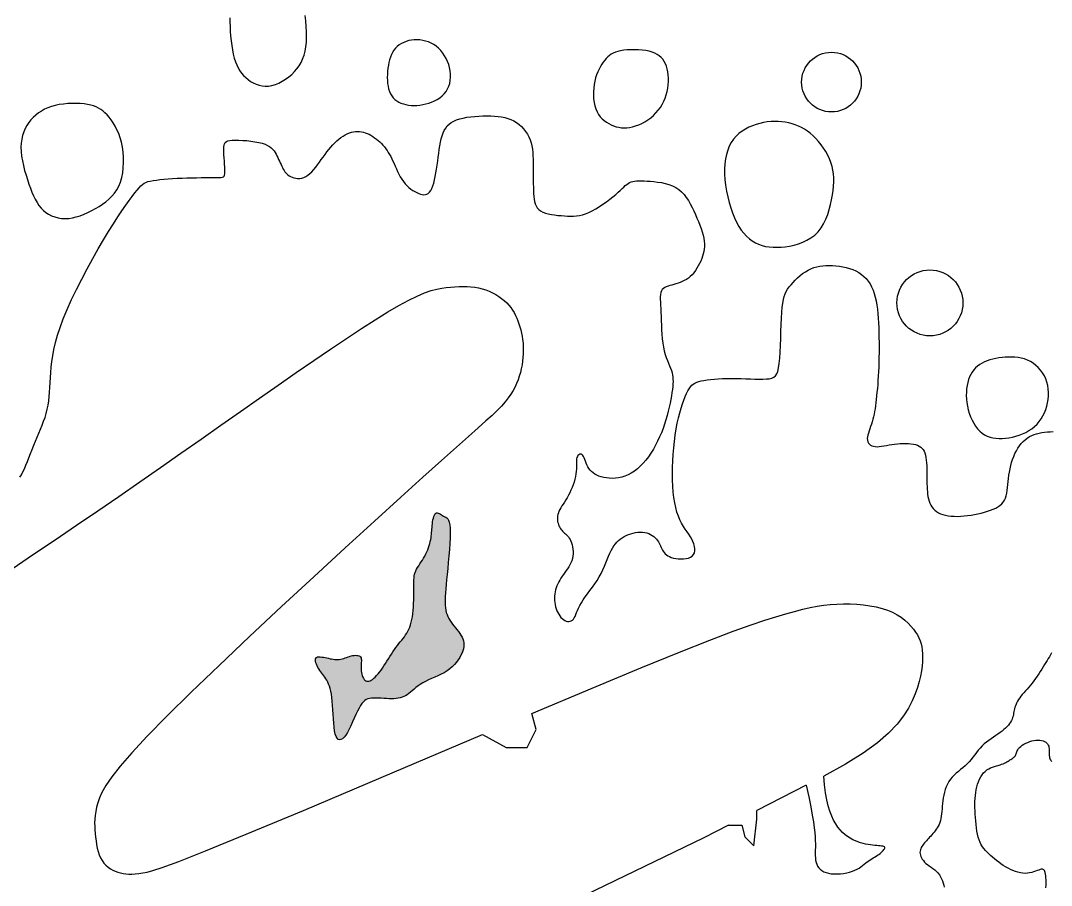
# Model space of a CAD drawing. Extents: x 140 to 359, y 73 to 259.
# Drawn here: x 201.13 to 237.79, y 200.41 to 231.14 of the extents above; entities that cross this region are included whole.
import ezdxf

# ---------------------------------------------------------------- set-up
doc = ezdxf.new("R2010")
doc.units = 0
doc.layers.add('BROWN', color=36, linetype='CONTINUOUS')

msp = doc.modelspace()

# ---------------------------------------------------------------- hatches: boundary and pattern name
at = {"layer": 'BROWN'}
msp.add_hatch(color=256, dxfattribs=at).paths.add_polyline_path([(216.298, 211.465), (216.279, 211.276), (216.262, 211.105), (216.248, 210.95), (216.236, 210.811), (216.228, 210.685), (216.223, 210.57), (216.223, 210.466), (216.227, 210.369), (216.236, 210.28), (216.25, 210.196), (216.269, 210.117), (216.294, 210.042), (216.323, 209.971), (216.356, 209.902), (216.395, 209.835), (216.439, 209.768), (216.488, 209.702), (216.54, 209.636), (216.594, 209.57), (216.647, 209.503), (216.699, 209.437), (216.748, 209.371), (216.791, 209.305), (216.828, 209.238), (216.857, 209.172), (216.878, 209.105), (216.891, 209.038), (216.895, 208.969), (216.891, 208.898), (216.878, 208.826), (216.857, 208.751), (216.828, 208.673), (216.791, 208.592), (216.745, 208.509), (216.692, 208.425), (216.629, 208.341), (216.559, 208.26), (216.48, 208.181), (216.393, 208.106), (216.298, 208.037), (216.195, 207.973), (216.085, 207.916), (215.972, 207.862), (215.858, 207.811), (215.745, 207.762), (215.634, 207.714), (215.529, 207.664), (215.432, 207.613), (215.343, 207.558), (215.264, 207.502), (215.191, 207.444), (215.124, 207.387), (215.061, 207.332), (215.001, 207.28), (214.942, 207.231), (214.883, 207.188), (214.823, 207.152), (214.76, 207.122), (214.695, 207.097), (214.627, 207.078), (214.556, 207.064), (214.481, 207.054), (214.401, 207.049), (214.318, 207.047), (214.229, 207.049), (214.137, 207.052), (214.044, 207.057), (213.951, 207.063), (213.859, 207.067), (213.771, 207.069), (213.687, 207.069), (213.61, 207.065), (213.541, 207.055), (213.479, 207.039), (213.422, 207.015), (213.369, 206.981), (213.319, 206.935), (213.27, 206.876), (213.22, 206.802), (213.168, 206.711), (213.114, 206.604), (213.056, 206.483), (212.997, 206.353), (212.936, 206.221), (212.875, 206.09), (212.813, 205.966), (212.751, 205.853), (212.691, 205.757), (212.632, 205.682), (212.576, 205.628), (212.522, 205.597), (212.472, 205.589), (212.426, 205.604), (212.385, 205.643), (212.349, 205.705), (212.32, 205.792), (212.296, 205.903), (212.278, 206.034), (212.264, 206.18), (212.253, 206.336), (212.244, 206.496), (212.235, 206.657), (212.225, 206.813), (212.213, 206.959), (212.199, 207.091), (212.181, 207.209), (212.16, 207.315), (212.136, 207.409), (212.11, 207.494), (212.082, 207.57), (212.051, 207.639), (212.019, 207.701), (211.985, 207.758), (211.95, 207.812), (211.914, 207.862), (211.878, 207.911), (211.841, 207.959), (211.805, 208.007), (211.77, 208.056), (211.736, 208.107), (211.704, 208.162), (211.675, 208.218), (211.65, 208.274), (211.63, 208.328), (211.617, 208.379), (211.612, 208.425), (211.616, 208.465), (211.63, 208.496), (211.655, 208.518), (211.691, 208.531), (211.734, 208.536), (211.785, 208.536), (211.84, 208.53), (211.899, 208.521), (211.959, 208.509), (212.019, 208.496), (212.078, 208.483), (212.135, 208.47), (212.191, 208.459), (212.247, 208.45), (212.301, 208.443), (212.355, 208.439), (212.408, 208.439), (212.461, 208.443), (212.514, 208.452), (212.567, 208.465), (212.62, 208.481), (212.673, 208.498), (212.726, 208.517), (212.779, 208.535), (212.832, 208.552), (212.885, 208.567), (212.938, 208.578), (212.99, 208.586), (213.04, 208.59), (213.087, 208.589), (213.129, 208.583), (213.166, 208.572), (213.197, 208.555), (213.221, 208.531), (213.237, 208.502), (213.246, 208.466), (213.25, 208.425), (213.25, 208.379), (213.247, 208.329), (213.244, 208.275), (213.24, 208.219), (213.239, 208.16), (213.241, 208.1), (213.246, 208.039), (213.254, 207.98), (213.266, 207.922), (213.28, 207.867), (213.299, 207.817), (213.32, 207.773), (213.345, 207.736), (213.373, 207.707), (213.405, 207.687), (213.439, 207.674), (213.476, 207.67), (213.515, 207.674), (213.556, 207.687), (213.6, 207.707), (213.646, 207.736), (213.693, 207.773), (213.742, 207.818), (213.791, 207.87), (213.842, 207.928), (213.894, 207.993), (213.947, 208.062), (213.999, 208.136), (214.052, 208.213), (214.105, 208.294), (214.158, 208.378), (214.212, 208.462), (214.265, 208.547), (214.318, 208.631), (214.371, 208.713), (214.424, 208.792), (214.477, 208.867), (214.53, 208.938), (214.582, 209.004), (214.634, 209.068), (214.684, 209.13), (214.733, 209.191), (214.78, 209.252), (214.824, 209.315), (214.866, 209.38), (214.904, 209.448), (214.939, 209.52), (214.97, 209.596), (214.998, 209.678), (215.023, 209.765), (215.045, 209.859), (215.063, 209.96), (215.078, 210.069), (215.09, 210.185), (215.098, 210.307), (215.105, 210.433), (215.109, 210.559), (215.111, 210.684), (215.113, 210.804), (215.113, 210.918), (215.113, 211.023), (215.113, 211.117), (215.114, 211.201), (215.117, 211.277), (215.122, 211.346), (215.131, 211.41), (215.143, 211.47), (215.161, 211.529), (215.184, 211.589), (215.214, 211.649), (215.249, 211.711), (215.288, 211.775), (215.33, 211.84), (215.374, 211.907), (215.418, 211.976), (215.461, 212.047), (215.502, 212.119), (215.54, 212.192), (215.575, 212.267), (215.607, 212.342), (215.635, 212.417), (215.66, 212.491), (215.681, 212.564), (215.7, 212.634), (215.714, 212.702), (215.726, 212.767), (215.735, 212.829), (215.742, 212.889), (215.748, 212.949), (215.752, 213.009), (215.757, 213.07), (215.762, 213.132), (215.767, 213.197), (215.775, 213.264), (215.784, 213.333), (215.796, 213.4), (215.809, 213.464), (215.826, 213.522), (215.845, 213.572), (215.866, 213.611), (215.891, 213.638), (215.919, 213.651), (215.95, 213.652), (215.984, 213.642), (216.019, 213.625), (216.057, 213.603), (216.095, 213.579), (216.134, 213.554), (216.174, 213.532), (216.214, 213.514), (216.252, 213.496), (216.289, 213.473), (216.322, 213.44), (216.351, 213.392), (216.376, 213.324), (216.393, 213.231), (216.404, 213.108), (216.407, 212.953), (216.402, 212.77), (216.392, 212.565), (216.377, 212.346), (216.359, 212.12), (216.339, 211.893), (216.318, 211.672)])

# ---------------------------------------------------------------- linework, layer by layer
for points in [[(208.571, 231.239), (208.573, 231.093), (208.578, 230.936), (208.587, 230.77), (208.6, 230.601), (208.617, 230.43), (208.638, 230.262), (208.664, 230.101), (208.695, 229.949), (208.731, 229.81), (208.771, 229.683), (208.818, 229.567), (208.869, 229.461), (208.927, 229.364), (208.991, 229.276), (209.061, 229.194), (209.137, 229.118), (209.22, 229.048), (209.309, 228.985), (209.404, 228.929), (209.504, 228.882), (209.609, 228.846), (209.719, 228.823), (209.833, 228.813), (209.95, 228.818), (210.071, 228.839), (210.193, 228.876), (210.316, 228.926), (210.436, 228.988), (210.554, 229.061), (210.666, 229.144), (210.772, 229.234), (210.87, 229.331), (210.958, 229.433), (211.035, 229.541), (211.103, 229.656), (211.161, 229.779), (211.209, 229.911), (211.248, 230.054), (211.276, 230.207), (211.294, 230.373), (211.302, 230.551), (211.301, 230.74), (211.291, 230.934), (211.272, 231.131), (211.245, 231.327)], [(201.109, 214.92), (201.163, 215.006), (201.216, 215.105), (201.269, 215.217), (201.322, 215.341), (201.376, 215.474), (201.43, 215.613), (201.485, 215.758), (201.541, 215.905), (201.599, 216.054), (201.658, 216.201), (201.718, 216.345), (201.779, 216.487), (201.838, 216.627), (201.896, 216.766), (201.951, 216.906), (202.001, 217.046), (202.045, 217.187), (202.082, 217.332), (202.111, 217.479), (202.134, 217.63), (202.151, 217.786), (202.164, 217.946), (202.174, 218.111), (202.184, 218.281), (202.194, 218.457), (202.206, 218.639), (202.221, 218.829), (202.242, 219.027), (202.273, 219.237), (202.314, 219.461), (202.37, 219.702), (202.442, 219.961), (202.534, 220.243), (202.648, 220.548), (202.785, 220.878), (202.944, 221.228), (203.118, 221.591), (203.304, 221.959), (203.498, 222.327), (203.695, 222.687), (203.89, 223.033), (204.08, 223.358), (204.261, 223.655), (204.431, 223.925), (204.589, 224.169), (204.736, 224.387), (204.871, 224.58), (204.992, 224.749), (205.1, 224.895), (205.194, 225.019), (205.273, 225.121), (205.342, 225.204), (205.403, 225.271), (205.461, 225.324), (205.52, 225.365), (205.584, 225.396), (205.657, 225.422), (205.742, 225.443), (205.843, 225.462), (205.959, 225.479), (206.088, 225.495), (206.228, 225.509), (206.379, 225.522), (206.538, 225.532), (206.703, 225.541), (206.874, 225.549), (207.047, 225.555), (207.221, 225.559), (207.392, 225.562), (207.557, 225.564), (207.712, 225.566), (207.856, 225.566), (207.984, 225.566), (208.094, 225.567), (208.183, 225.567), (208.253, 225.57), (208.305, 225.577), (208.343, 225.591), (208.369, 225.614), (208.385, 225.649), (208.392, 225.697), (208.394, 225.761), (208.393, 225.842), (208.389, 225.938), (208.383, 226.043), (208.377, 226.154), (208.37, 226.267), (208.364, 226.377), (208.36, 226.481), (208.359, 226.574), (208.361, 226.653), (208.369, 226.718), (208.384, 226.771), (208.41, 226.812), (208.448, 226.844), (208.501, 226.867), (208.57, 226.883), (208.659, 226.892), (208.769, 226.896), (208.895, 226.895), (209.032, 226.889), (209.177, 226.879), (209.323, 226.863), (209.465, 226.842), (209.599, 226.816), (209.72, 226.786), (209.824, 226.75), (209.912, 226.71), (209.986, 226.666), (210.047, 226.618), (210.099, 226.567), (210.143, 226.512), (210.181, 226.456), (210.215, 226.397), (210.248, 226.337), (210.279, 226.275), (210.308, 226.213), (210.337, 226.152), (210.365, 226.091), (210.392, 226.032), (210.419, 225.975), (210.445, 225.92), (210.472, 225.869), (210.499, 225.821), (210.529, 225.776), (210.56, 225.734), (210.595, 225.696), (210.634, 225.662), (210.678, 225.63), (210.728, 225.602), (210.784, 225.577), (210.846, 225.557), (210.913, 225.543), (210.982, 225.536), (211.055, 225.537), (211.129, 225.547), (211.203, 225.569), (211.276, 225.602), (211.349, 225.648), (211.419, 225.706), (211.489, 225.773), (211.557, 225.849), (211.625, 225.932), (211.692, 226.019), (211.758, 226.11), (211.824, 226.203), (211.891, 226.295), (211.957, 226.387), (212.024, 226.477), (212.092, 226.565), (212.16, 226.649), (212.23, 226.73), (212.3, 226.805), (212.373, 226.874), (212.446, 226.937), (212.521, 226.993), (212.597, 227.043), (212.673, 227.086), (212.749, 227.123), (212.825, 227.153), (212.9, 227.176), (212.974, 227.192), (213.046, 227.202), (213.117, 227.206), (213.186, 227.203), (213.255, 227.194), (213.322, 227.18), (213.389, 227.16), (213.456, 227.135), (213.522, 227.104), (213.588, 227.068), (213.654, 227.028), (213.719, 226.984), (213.783, 226.936), (213.845, 226.885), (213.905, 226.831), (213.962, 226.774), (214.017, 226.715), (214.068, 226.655), (214.117, 226.592), (214.163, 226.527), (214.207, 226.459), (214.249, 226.388), (214.291, 226.313), (214.331, 226.233), (214.371, 226.15), (214.411, 226.061), (214.451, 225.969), (214.493, 225.875), (214.536, 225.781), (214.583, 225.687), (214.632, 225.596), (214.685, 225.508), (214.742, 225.425), (214.804, 225.349), (214.87, 225.279), (214.939, 225.216), (215.009, 225.16), (215.081, 225.11), (215.152, 225.067), (215.222, 225.031), (215.29, 225.001), (215.355, 224.978), (215.416, 224.963), (215.474, 224.957), (215.529, 224.961), (215.58, 224.977), (215.628, 225.006), (215.673, 225.049), (215.714, 225.107), (215.753, 225.181), (215.788, 225.27), (215.82, 225.372), (215.849, 225.485), (215.876, 225.607), (215.901, 225.736), (215.924, 225.87), (215.944, 226.008), (215.963, 226.148), (215.982, 226.288), (216, 226.427), (216.019, 226.563), (216.04, 226.695), (216.064, 226.821), (216.09, 226.94), (216.121, 227.051), (216.157, 227.152), (216.199, 227.244), (216.248, 227.326), (216.305, 227.4), (216.371, 227.465), (216.447, 227.523), (216.534, 227.573), (216.634, 227.616), (216.746, 227.653), (216.87, 227.683), (217.002, 227.708), (217.14, 227.727), (217.283, 227.741), (217.427, 227.751), (217.571, 227.756), (217.712, 227.758), (217.849, 227.756), (217.981, 227.75), (218.108, 227.739), (218.23, 227.722), (218.347, 227.699), (218.458, 227.668), (218.565, 227.629), (218.667, 227.581), (218.764, 227.523), (218.855, 227.456), (218.94, 227.381), (219.019, 227.298), (219.089, 227.209), (219.152, 227.114), (219.206, 227.014), (219.251, 226.91), (219.286, 226.802), (219.312, 226.691), (219.331, 226.577), (219.344, 226.461), (219.351, 226.342), (219.355, 226.221), (219.357, 226.098), (219.357, 225.973), (219.357, 225.846), (219.357, 225.719), (219.358, 225.592), (219.359, 225.467), (219.361, 225.344), (219.364, 225.225), (219.369, 225.11), (219.375, 225.001), (219.382, 224.898), (219.393, 224.803), (219.409, 224.714), (219.432, 224.632), (219.463, 224.558), (219.504, 224.492), (219.556, 224.433), (219.622, 224.383), (219.702, 224.34), (219.794, 224.305), (219.897, 224.277), (220.007, 224.254), (220.121, 224.237), (220.239, 224.224), (220.356, 224.213), (220.471, 224.206), (220.581, 224.2), (220.688, 224.198), (220.793, 224.2), (220.897, 224.208), (221.002, 224.224), (221.11, 224.248), (221.221, 224.283), (221.337, 224.33), (221.459, 224.389), (221.586, 224.459), (221.714, 224.537), (221.841, 224.621), (221.965, 224.709), (222.083, 224.797), (222.193, 224.883), (222.292, 224.966), (222.379, 225.042), (222.454, 225.111), (222.52, 225.174), (222.579, 225.231), (222.634, 225.28), (222.685, 225.324), (222.735, 225.36), (222.787, 225.39), (222.842, 225.413), (222.901, 225.43), (222.966, 225.442), (223.037, 225.449), (223.115, 225.452), (223.202, 225.452), (223.299, 225.449), (223.406, 225.443), (223.524, 225.435), (223.651, 225.424), (223.783, 225.409), (223.919, 225.388), (224.054, 225.359), (224.187, 225.321), (224.313, 225.273), (224.431, 225.213), (224.539, 225.14), (224.635, 225.056), (224.723, 224.961), (224.803, 224.857), (224.876, 224.746), (224.944, 224.629), (225.007, 224.507), (225.068, 224.383), (225.127, 224.256), (225.183, 224.129), (225.236, 224.002), (225.285, 223.877), (225.328, 223.754), (225.366, 223.635), (225.398, 223.52), (225.422, 223.411), (225.437, 223.308), (225.445, 223.21), (225.446, 223.118), (225.439, 223.028), (225.426, 222.942), (225.407, 222.856), (225.381, 222.772), (225.351, 222.686), (225.315, 222.599), (225.275, 222.512), (225.23, 222.426), (225.181, 222.342), (225.127, 222.261), (225.07, 222.184), (225.009, 222.114), (224.944, 222.05), (224.876, 221.994), (224.806, 221.946), (224.733, 221.905), (224.659, 221.869), (224.584, 221.838), (224.509, 221.811), (224.434, 221.788), (224.361, 221.767), (224.289, 221.748), (224.22, 221.729), (224.154, 221.708), (224.093, 221.685), (224.038, 221.658), (223.99, 221.626), (223.95, 221.586), (223.919, 221.537), (223.897, 221.479), (223.884, 221.411), (223.877, 221.333), (223.877, 221.244), (223.88, 221.144), (223.886, 221.033), (223.894, 220.911), (223.901, 220.778), (223.907, 220.633), (223.912, 220.48), (223.918, 220.321), (223.925, 220.159), (223.935, 219.997), (223.948, 219.838), (223.966, 219.685), (223.989, 219.541), (224.019, 219.407), (224.054, 219.284), (224.091, 219.171), (224.131, 219.066), (224.17, 218.968), (224.208, 218.877), (224.243, 218.791), (224.272, 218.71), (224.296, 218.632), (224.313, 218.555), (224.324, 218.479), (224.33, 218.401), (224.331, 218.319), (224.327, 218.233), (224.319, 218.14), (224.308, 218.039), (224.293, 217.928), (224.274, 217.808), (224.252, 217.68), (224.226, 217.546), (224.196, 217.406), (224.161, 217.261), (224.122, 217.112), (224.078, 216.961), (224.029, 216.808), (223.975, 216.654), (223.916, 216.501), (223.852, 216.349), (223.784, 216.199), (223.71, 216.054), (223.631, 215.912), (223.547, 215.777), (223.459, 215.648), (223.366, 215.526), (223.268, 215.413), (223.167, 215.308), (223.063, 215.214), (222.956, 215.131), (222.846, 215.059), (222.734, 214.999), (222.621, 214.953), (222.507, 214.918), (222.393, 214.895), (222.281, 214.882), (222.171, 214.878), (222.065, 214.882), (221.964, 214.894), (221.868, 214.911), (221.778, 214.933), (221.695, 214.96), (221.619, 214.993), (221.549, 215.03), (221.486, 215.072), (221.43, 215.12), (221.38, 215.172), (221.337, 215.229), (221.301, 215.291), (221.269, 215.355), (221.242, 215.421), (221.218, 215.485), (221.195, 215.546), (221.173, 215.602), (221.15, 215.65), (221.125, 215.688), (221.097, 215.716), (221.067, 215.732), (221.036, 215.737), (221.006, 215.732), (220.977, 215.718), (220.951, 215.693), (220.929, 215.66), (220.913, 215.618), (220.903, 215.567), (220.897, 215.509), (220.895, 215.444), (220.895, 215.372), (220.895, 215.295), (220.893, 215.213), (220.888, 215.125), (220.877, 215.034), (220.861, 214.94), (220.839, 214.844), (220.811, 214.746), (220.778, 214.648), (220.741, 214.551), (220.701, 214.455), (220.658, 214.363), (220.612, 214.275), (220.565, 214.191), (220.517, 214.112), (220.47, 214.037), (220.424, 213.965), (220.381, 213.897), (220.341, 213.832), (220.306, 213.77), (220.276, 213.709), (220.253, 213.65), (220.236, 213.593), (220.225, 213.538), (220.219, 213.484), (220.218, 213.432), (220.222, 213.381), (220.229, 213.332), (220.241, 213.285), (220.256, 213.239), (220.274, 213.196), (220.295, 213.153), (220.318, 213.113), (220.344, 213.074), (220.373, 213.037), (220.403, 213.001), (220.435, 212.967), (220.469, 212.934), (220.504, 212.902), (220.54, 212.869), (220.575, 212.834), (220.609, 212.796), (220.642, 212.753), (220.673, 212.705), (220.701, 212.649), (220.725, 212.585), (220.746, 212.515), (220.762, 212.439), (220.774, 212.359), (220.779, 212.277), (220.778, 212.194), (220.77, 212.111), (220.754, 212.03), (220.73, 211.952), (220.699, 211.877), (220.662, 211.805), (220.621, 211.734), (220.577, 211.666), (220.53, 211.598), (220.482, 211.531), (220.435, 211.465), (220.39, 211.399), (220.346, 211.332), (220.306, 211.265), (220.267, 211.198), (220.233, 211.129), (220.202, 211.06), (220.175, 210.989), (220.153, 210.917), (220.135, 210.843), (220.123, 210.769), (220.115, 210.693), (220.113, 210.617), (220.115, 210.541), (220.123, 210.465), (220.135, 210.39), (220.153, 210.316), (220.175, 210.244), (220.202, 210.175), (220.233, 210.109), (220.267, 210.047), (220.306, 209.99), (220.346, 209.939), (220.39, 209.894), (220.435, 209.857), (220.483, 209.828), (220.53, 209.807), (220.578, 209.796), (220.625, 209.793), (220.671, 209.799), (220.714, 209.815), (220.754, 209.84), (220.789, 209.874), (220.82, 209.919), (220.848, 209.973), (220.875, 210.036), (220.904, 210.106), (220.936, 210.185), (220.973, 210.27), (221.018, 210.361), (221.072, 210.458), (221.137, 210.559), (221.211, 210.666), (221.292, 210.776), (221.377, 210.891), (221.464, 211.008), (221.549, 211.129), (221.632, 211.252), (221.708, 211.377), (221.777, 211.503), (221.839, 211.63), (221.896, 211.755), (221.947, 211.878), (221.995, 211.997), (222.042, 212.11), (222.087, 212.216), (222.133, 212.313), (222.18, 212.401), (222.23, 212.48), (222.281, 212.55), (222.336, 212.613), (222.394, 212.67), (222.456, 212.721), (222.522, 212.766), (222.593, 212.808), (222.668, 212.846), (222.747, 212.88), (222.829, 212.909), (222.913, 212.934), (222.998, 212.952), (223.082, 212.964), (223.166, 212.97), (223.247, 212.967), (223.325, 212.956), (223.399, 212.938), (223.469, 212.913), (223.534, 212.883), (223.595, 212.848), (223.65, 212.808), (223.699, 212.765), (223.742, 212.72), (223.779, 212.672), (223.81, 212.624), (223.837, 212.575), (223.861, 212.525), (223.884, 212.476), (223.906, 212.426), (223.929, 212.378), (223.954, 212.331), (223.982, 212.285), (224.015, 212.242), (224.052, 212.201), (224.095, 212.163), (224.145, 212.128), (224.203, 212.097), (224.268, 212.07), (224.343, 212.048), (224.427, 212.031), (224.518, 212.019), (224.612, 212.014), (224.706, 212.017), (224.796, 212.028), (224.88, 212.048), (224.954, 212.078), (225.015, 212.119), (225.06, 212.171), (225.089, 212.232), (225.104, 212.303), (225.106, 212.379), (225.095, 212.461), (225.072, 212.546), (225.039, 212.633), (224.997, 212.72), (224.947, 212.805), (224.89, 212.891), (224.829, 212.98), (224.765, 213.073), (224.7, 213.173), (224.637, 213.281), (224.576, 213.4), (224.52, 213.532), (224.47, 213.679), (224.427, 213.839), (224.391, 214.012), (224.361, 214.197), (224.338, 214.393), (224.321, 214.598), (224.311, 214.813), (224.308, 215.034), (224.311, 215.263), (224.32, 215.495), (224.336, 215.729), (224.356, 215.962), (224.382, 216.192), (224.412, 216.416), (224.446, 216.632), (224.484, 216.837), (224.526, 217.029), (224.57, 217.208), (224.616, 217.373), (224.664, 217.524), (224.712, 217.661), (224.76, 217.784), (224.809, 217.892), (224.856, 217.986), (224.902, 218.065), (224.948, 218.13), (224.996, 218.184), (225.048, 218.229), (225.106, 218.264), (225.172, 218.294), (225.247, 218.318), (225.333, 218.339), (225.432, 218.358), (225.544, 218.375), (225.667, 218.39), (225.8, 218.403), (225.942, 218.413), (226.092, 218.421), (226.249, 218.426), (226.412, 218.427), (226.58, 218.426), (226.749, 218.422), (226.918, 218.417), (227.084, 218.412), (227.242, 218.407), (227.391, 218.405), (227.528, 218.405), (227.649, 218.41), (227.753, 218.419), (227.841, 218.438), (227.913, 218.47), (227.972, 218.518), (228.02, 218.587), (228.057, 218.681), (228.087, 218.803), (228.109, 218.957), (228.127, 219.147), (228.14, 219.364), (228.151, 219.6), (228.16, 219.848), (228.168, 220.098), (228.176, 220.342), (228.186, 220.571), (228.198, 220.778), (228.213, 220.955), (228.232, 221.105), (228.255, 221.232), (228.284, 221.341), (228.318, 221.436), (228.359, 221.521), (228.407, 221.6), (228.463, 221.679), (228.527, 221.76), (228.598, 221.842), (228.675, 221.925), (228.759, 222.006), (228.848, 222.083), (228.94, 222.156), (229.036, 222.222), (229.135, 222.28), (229.235, 222.328), (229.337, 222.367), (229.442, 222.397), (229.548, 222.419), (229.657, 222.433), (229.769, 222.441), (229.883, 222.443), (230.001, 222.439), (230.122, 222.43), (230.245, 222.415), (230.368, 222.395), (230.49, 222.368), (230.609, 222.335), (230.725, 222.295), (230.835, 222.247), (230.938, 222.191), (231.034, 222.128), (231.121, 222.055), (231.2, 221.975), (231.272, 221.886), (231.336, 221.79), (231.393, 221.684), (231.443, 221.571), (231.486, 221.449), (231.523, 221.319), (231.554, 221.182), (231.579, 221.037), (231.599, 220.886), (231.615, 220.729), (231.628, 220.567), (231.638, 220.4), (231.646, 220.23), (231.651, 220.056), (231.655, 219.88), (231.658, 219.703), (231.659, 219.525), (231.658, 219.348), (231.655, 219.174), (231.651, 219.002), (231.646, 218.834), (231.638, 218.671), (231.629, 218.513), (231.619, 218.36), (231.608, 218.213), (231.596, 218.072), (231.583, 217.937), (231.57, 217.808), (231.557, 217.685), (231.544, 217.569), (231.53, 217.459), (231.515, 217.354), (231.5, 217.254), (231.482, 217.159), (231.463, 217.066), (231.441, 216.977), (231.416, 216.89), (231.388, 216.805), (231.358, 216.722), (231.329, 216.641), (231.301, 216.563), (231.276, 216.489), (231.257, 216.418), (231.244, 216.351), (231.239, 216.289), (231.244, 216.232), (231.258, 216.18), (231.282, 216.134), (231.314, 216.095), (231.355, 216.062), (231.403, 216.036), (231.459, 216.017), (231.522, 216.006), (231.591, 216.004), (231.667, 216.008), (231.748, 216.017), (231.833, 216.031), (231.923, 216.047), (232.017, 216.064), (232.113, 216.08), (232.211, 216.095), (232.311, 216.106), (232.412, 216.114), (232.512, 216.119), (232.609, 216.119), (232.703, 216.115), (232.793, 216.107), (232.877, 216.094), (232.954, 216.077), (233.023, 216.055), (233.084, 216.027), (233.137, 215.992), (233.184, 215.951), (233.224, 215.903), (233.257, 215.846), (233.285, 215.781), (233.308, 215.706), (233.325, 215.622), (233.338, 215.529), (233.348, 215.43), (233.354, 215.326), (233.358, 215.219), (233.36, 215.11), (233.361, 215), (233.361, 214.893), (233.361, 214.789), (233.361, 214.688), (233.363, 214.59), (233.367, 214.495), (233.374, 214.404), (233.383, 214.317), (233.396, 214.232), (233.414, 214.151), (233.436, 214.073), (233.464, 213.999), (233.498, 213.929), (233.537, 213.864), (233.584, 213.803), (233.637, 213.748), (233.698, 213.699), (233.767, 213.656), (233.844, 213.62), (233.929, 213.59), (234.021, 213.566), (234.119, 213.548), (234.223, 213.536), (234.332, 213.529), (234.445, 213.528), (234.563, 213.532), (234.684, 213.541), (234.807, 213.555), (234.93, 213.573), (235.054, 213.594), (235.175, 213.619), (235.294, 213.647), (235.409, 213.677), (235.518, 213.709), (235.621, 213.743), (235.716, 213.78), (235.804, 213.82), (235.885, 213.864), (235.957, 213.913), (236.02, 213.968), (236.074, 214.029), (236.119, 214.098), (236.154, 214.175), (236.181, 214.259), (236.201, 214.35), (236.216, 214.447), (236.228, 214.549), (236.238, 214.655), (236.249, 214.764), (236.26, 214.875), (236.275, 214.989), (236.294, 215.103), (236.316, 215.217), (236.342, 215.33), (236.372, 215.442), (236.407, 215.551), (236.446, 215.657), (236.49, 215.759), (236.539, 215.856), (236.593, 215.947), (236.651, 216.033), (236.714, 216.112), (236.78, 216.185), (236.851, 216.251), (236.925, 216.309), (237.003, 216.36), (237.084, 216.402), (237.169, 216.437), (237.257, 216.465), (237.348, 216.488), (237.442, 216.505), (237.54, 216.519), (237.641, 216.529), (237.746, 216.537), (237.853, 216.542)], [(200.829, 211.665), (201.595, 212.182), (202.358, 212.697), (203.118, 213.212), (203.873, 213.726), (204.623, 214.239), (205.367, 214.752), (206.104, 215.264), (206.832, 215.771), (207.55, 216.274), (208.256, 216.769), (208.949, 217.254), (209.627, 217.729), (210.29, 218.191), (210.934, 218.638), (211.557, 219.067), (212.153, 219.473), (212.718, 219.852), (213.249, 220.201), (213.74, 220.515), (214.187, 220.79), (214.587, 221.023), (214.935, 221.211), (215.237, 221.357), (215.499, 221.468), (215.727, 221.548), (215.927, 221.604), (216.106, 221.64), (216.269, 221.662), (216.424, 221.676), (216.574, 221.687), (216.721, 221.693), (216.866, 221.695), (217.007, 221.692), (217.146, 221.683), (217.282, 221.668), (217.415, 221.645), (217.544, 221.614), (217.671, 221.575), (217.795, 221.528), (217.913, 221.473), (218.027, 221.412), (218.135, 221.345), (218.236, 221.273), (218.33, 221.196), (218.416, 221.116), (218.494, 221.033), (218.563, 220.947), (218.625, 220.858), (218.681, 220.766), (218.731, 220.671), (218.775, 220.574), (218.816, 220.473), (218.852, 220.369), (218.886, 220.263), (218.916, 220.154), (218.942, 220.041), (218.965, 219.926), (218.983, 219.808), (218.997, 219.687), (219.005, 219.563), (219.008, 219.436), (219.005, 219.306), (218.996, 219.174), (218.982, 219.041), (218.961, 218.907), (218.935, 218.773), (218.903, 218.64), (218.865, 218.508), (218.821, 218.378), (218.771, 218.251), (218.713, 218.125), (218.645, 217.998), (218.564, 217.868), (218.469, 217.735), (218.357, 217.595), (218.226, 217.447), (218.074, 217.289), (217.896, 217.117), (217.679, 216.917), (217.406, 216.672), (217.062, 216.367), (216.63, 215.984), (216.095, 215.508), (215.44, 214.921), (214.649, 214.208), (213.716, 213.361), (212.671, 212.406), (211.556, 211.38), (210.41, 210.319), (209.275, 209.257), (208.191, 208.231), (207.197, 207.276), (206.336, 206.429), (205.636, 205.716), (205.089, 205.129), (204.673, 204.653), (204.37, 204.27), (204.159, 203.965), (204.019, 203.72), (203.932, 203.52), (203.876, 203.348), (203.835, 203.19), (203.804, 203.042), (203.783, 202.902), (203.771, 202.769), (203.765, 202.639), (203.766, 202.512), (203.772, 202.386), (203.782, 202.259), (203.796, 202.13), (203.813, 201.999), (203.834, 201.869), (203.86, 201.742), (203.893, 201.619), (203.931, 201.502), (203.977, 201.393), (204.032, 201.294), (204.094, 201.207), (204.164, 201.13), (204.241, 201.064), (204.323, 201.007), (204.41, 200.958), (204.5, 200.918), (204.592, 200.885), (204.685, 200.859), (204.779, 200.838), (204.875, 200.824), (204.976, 200.817), (205.084, 200.816), (205.202, 200.823), (205.331, 200.837), (205.475, 200.859), (205.635, 200.89), (205.833, 200.938), (206.167, 201.045), (206.753, 201.262), (207.709, 201.64), (209.15, 202.229), (211.193, 203.081), (213.956, 204.244), (217.555, 205.771)], [(219.312, 206.519), (221.452, 207.424), (223.186, 208.145), (224.566, 208.707), (225.645, 209.134), (226.474, 209.448), (227.106, 209.675), (227.594, 209.838), (227.991, 209.961), (228.34, 210.064), (228.655, 210.152), (228.942, 210.225), (229.207, 210.285), (229.455, 210.333), (229.692, 210.37), (229.923, 210.396), (230.154, 210.412), (230.39, 210.419), (230.629, 210.417), (230.868, 210.406), (231.104, 210.385), (231.334, 210.353), (231.556, 210.311), (231.765, 210.258), (231.96, 210.194), (232.138, 210.118), (232.3, 210.033), (232.445, 209.94), (232.575, 209.84), (232.691, 209.736), (232.792, 209.63), (232.881, 209.522), (232.957, 209.416), (233.021, 209.312), (233.074, 209.209), (233.118, 209.106), (233.151, 209), (233.176, 208.889), (233.193, 208.773), (233.203, 208.648), (233.206, 208.514), (233.202, 208.368), (233.191, 208.21), (233.17, 208.039), (233.136, 207.854), (233.087, 207.656), (233.022, 207.444), (232.938, 207.216), (232.832, 206.973), (232.701, 206.714), (232.529, 206.437), (232.3, 206.14), (231.996, 205.822), (231.6, 205.48), (231.095, 205.114), (230.464, 204.72), (229.69, 204.297)], [(237.789, 208.674), (237.755, 208.607), (237.716, 208.541), (237.676, 208.475), (237.632, 208.408), (237.587, 208.337), (237.539, 208.262), (237.49, 208.183), (237.44, 208.101), (237.388, 208.017), (237.334, 207.932), (237.278, 207.848), (237.221, 207.764), (237.162, 207.683), (237.102, 207.605), (237.041, 207.531), (236.979, 207.459), (236.919, 207.389), (236.86, 207.323), (236.804, 207.258), (236.751, 207.196), (236.702, 207.135), (236.659, 207.077), (236.619, 207.019), (236.585, 206.963), (236.554, 206.908), (236.528, 206.854), (236.506, 206.8), (236.488, 206.747), (236.473, 206.694), (236.461, 206.641), (236.451, 206.588), (236.442, 206.535), (236.433, 206.482), (236.422, 206.429), (236.408, 206.376), (236.39, 206.323), (236.367, 206.27), (236.337, 206.217), (236.3, 206.163), (236.258, 206.11), (236.21, 206.057), (236.155, 206.004), (236.095, 205.951), (236.03, 205.898), (235.96, 205.845), (235.885, 205.792), (235.806, 205.739), (235.724, 205.684), (235.642, 205.627), (235.559, 205.567), (235.477, 205.505), (235.399, 205.439), (235.323, 205.368), (235.253, 205.293), (235.186, 205.214), (235.121, 205.133), (235.058, 205.05), (234.995, 204.968), (234.93, 204.886), (234.864, 204.807), (234.793, 204.732), (234.718, 204.661), (234.639, 204.594), (234.559, 204.529), (234.479, 204.465), (234.401, 204.4), (234.325, 204.332), (234.255, 204.261), (234.192, 204.184), (234.136, 204.102), (234.088, 204.013), (234.047, 203.921), (234.013, 203.824), (233.984, 203.725), (233.96, 203.625), (233.941, 203.525), (233.926, 203.424), (233.915, 203.326), (233.905, 203.23), (233.897, 203.136), (233.889, 203.045), (233.88, 202.957), (233.869, 202.873), (233.856, 202.793), (233.838, 202.718), (233.816, 202.647), (233.789, 202.581), (233.759, 202.519), (233.725, 202.461), (233.689, 202.407), (233.652, 202.355), (233.613, 202.305), (233.573, 202.258), (233.533, 202.213), (233.494, 202.168), (233.454, 202.126), (233.416, 202.084), (233.378, 202.043), (233.342, 202.002), (233.306, 201.962), (233.272, 201.922), (233.24, 201.883), (233.21, 201.843), (233.183, 201.802), (233.16, 201.761), (233.14, 201.719), (233.126, 201.676), (233.116, 201.632), (233.113, 201.587), (233.116, 201.539), (233.126, 201.491), (233.143, 201.442), (233.166, 201.392), (233.196, 201.343), (233.232, 201.293), (233.276, 201.245), (233.325, 201.198), (233.381, 201.152), (233.442, 201.107), (233.506, 201.062), (233.571, 201.015), (233.635, 200.965), (233.696, 200.912), (233.752, 200.855), (233.803, 200.791), (233.845, 200.722), (233.881, 200.648), (233.91, 200.572), (233.935, 200.495), (233.957, 200.42), (233.977, 200.349)], [(217.555, 205.771), (218.402, 205.315), (219.145, 205.315), (219.463, 205.951), (219.312, 206.519)], [(237.59, 200.331), (237.595, 200.427), (237.597, 200.519), (237.596, 200.606), (237.592, 200.685), (237.587, 200.756), (237.579, 200.817), (237.569, 200.869), (237.556, 200.911), (237.54, 200.944), (237.52, 200.967), (237.495, 200.982), (237.464, 200.988), (237.427, 200.986), (237.384, 200.975), (237.335, 200.959), (237.28, 200.938), (237.22, 200.915), (237.154, 200.892), (237.084, 200.872), (237.01, 200.855), (236.932, 200.844), (236.851, 200.842), (236.767, 200.847), (236.682, 200.86), (236.594, 200.88), (236.506, 200.906), (236.418, 200.939), (236.33, 200.977), (236.243, 201.021), (236.157, 201.07), (236.074, 201.123), (235.993, 201.179), (235.913, 201.238), (235.837, 201.298), (235.763, 201.359), (235.692, 201.42), (235.624, 201.481), (235.559, 201.54), (235.498, 201.599), (235.441, 201.659), (235.387, 201.721), (235.338, 201.788), (235.293, 201.861), (235.253, 201.94), (235.217, 202.028), (235.186, 202.126), (235.16, 202.232), (235.138, 202.344), (235.12, 202.461), (235.105, 202.582), (235.093, 202.704), (235.083, 202.827), (235.076, 202.947), (235.07, 203.065), (235.066, 203.18), (235.065, 203.291), (235.067, 203.4), (235.072, 203.507), (235.081, 203.611), (235.094, 203.713), (235.111, 203.813), (235.134, 203.912), (235.161, 204.007), (235.193, 204.099), (235.23, 204.187), (235.273, 204.268), (235.32, 204.343), (235.372, 204.409), (235.429, 204.467), (235.491, 204.515), (235.557, 204.555), (235.625, 204.588), (235.695, 204.615), (235.764, 204.638), (235.832, 204.658), (235.898, 204.677), (235.96, 204.697), (236.017, 204.717), (236.07, 204.739), (236.118, 204.762), (236.163, 204.785), (236.205, 204.808), (236.243, 204.831), (236.279, 204.853), (236.313, 204.873), (236.346, 204.893), (236.376, 204.911), (236.405, 204.928), (236.431, 204.946), (236.454, 204.965), (236.475, 204.985), (236.493, 205.008), (236.508, 205.033), (236.52, 205.061), (236.53, 205.092), (236.54, 205.125), (236.552, 205.161), (236.567, 205.198), (236.588, 205.236), (236.614, 205.276), (236.649, 205.315), (236.694, 205.355), (236.747, 205.394), (236.807, 205.431), (236.873, 205.465), (236.942, 205.497), (237.015, 205.524), (237.089, 205.546), (237.162, 205.563), (237.234, 205.573), (237.304, 205.576), (237.37, 205.574), (237.432, 205.565), (237.489, 205.55), (237.54, 205.53), (237.585, 205.505), (237.622, 205.474), (237.651, 205.439), (237.673, 205.399), (237.689, 205.356), (237.699, 205.311), (237.706, 205.264), (237.709, 205.216), (237.71, 205.168), (237.71, 205.121), (237.711, 205.075), (237.712, 205.032), (237.715, 204.99), (237.721, 204.951), (237.732, 204.914), (237.748, 204.88), (237.77, 204.849), (237.799, 204.82)], [(229.07, 203.979), (229.158, 203.561), (229.228, 203.209), (229.283, 202.914), (229.325, 202.668), (229.354, 202.462), (229.374, 202.29), (229.385, 202.142), (229.391, 202.011), (229.393, 201.889), (229.392, 201.775), (229.389, 201.668), (229.388, 201.569), (229.388, 201.476), (229.392, 201.389), (229.402, 201.309), (229.418, 201.233), (229.442, 201.163), (229.474, 201.098), (229.516, 201.039), (229.566, 200.986), (229.625, 200.94), (229.694, 200.9), (229.772, 200.868), (229.86, 200.844), (229.957, 200.829), (230.062, 200.821), (230.172, 200.82), (230.284, 200.827), (230.396, 200.84), (230.506, 200.859), (230.611, 200.885), (230.708, 200.915), (230.796, 200.951), (230.876, 200.99), (230.948, 201.032), (231.013, 201.076), (231.074, 201.121), (231.131, 201.166), (231.186, 201.21), (231.239, 201.251), (231.292, 201.289), (231.345, 201.325), (231.397, 201.358), (231.449, 201.39), (231.5, 201.421), (231.55, 201.452), (231.598, 201.484), (231.646, 201.516), (231.691, 201.55), (231.733, 201.584), (231.772, 201.619), (231.805, 201.653), (231.831, 201.685), (231.849, 201.715), (231.859, 201.741), (231.858, 201.763), (231.845, 201.781), (231.822, 201.794), (231.789, 201.804), (231.747, 201.812), (231.697, 201.818), (231.639, 201.823), (231.574, 201.828), (231.504, 201.834), (231.429, 201.842), (231.349, 201.851), (231.266, 201.864), (231.179, 201.88), (231.09, 201.901), (230.999, 201.926), (230.907, 201.957), (230.814, 201.993), (230.722, 202.036), (230.63, 202.087), (230.538, 202.146), (230.449, 202.215), (230.361, 202.294), (230.276, 202.384), (230.194, 202.487), (230.116, 202.603), (230.042, 202.733), (229.973, 202.88), (229.909, 203.048), (229.851, 203.239), (229.799, 203.456), (229.755, 203.703), (229.718, 203.982), (229.69, 204.297)], [(229.07, 203.979), (227.314, 203.076)], [(226.307, 202.559), (226.783, 202.559), (226.889, 202.134), (227.207, 201.816), (227.314, 202.771), (227.314, 203.076)], [(226.307, 202.559), (225.422, 202.103), (218.038, 198.533)]]:
    msp.add_lwpolyline(points, dxfattribs=at)
for points in [[(214.247, 228.624), (214.284, 228.542), (214.329, 228.468), (214.382, 228.402), (214.441, 228.343), (214.508, 228.292), (214.58, 228.248), (214.658, 228.212), (214.742, 228.182), (214.831, 228.159), (214.923, 228.142), (215.02, 228.132), (215.12, 228.129), (215.222, 228.132), (215.326, 228.142), (215.432, 228.159), (215.538, 228.182), (215.643, 228.212), (215.748, 228.248), (215.849, 228.292), (215.946, 228.343), (216.038, 228.402), (216.122, 228.468), (216.197, 228.542), (216.263, 228.624), (216.316, 228.714), (216.359, 228.811), (216.39, 228.914), (216.411, 229.021), (216.42, 229.132), (216.419, 229.245), (216.408, 229.359), (216.386, 229.472), (216.355, 229.584), (216.314, 229.692), (216.265, 229.798), (216.207, 229.898), (216.142, 229.993), (216.071, 230.081), (215.993, 230.161), (215.909, 230.232), (215.82, 230.293), (215.728, 230.345), (215.632, 230.387), (215.533, 230.419), (215.433, 230.443), (215.332, 230.458), (215.231, 230.464), (215.131, 230.461), (215.032, 230.451), (214.936, 230.432), (214.844, 230.405), (214.755, 230.371), (214.672, 230.329), (214.594, 230.28), (214.523, 230.224), (214.459, 230.161), (214.403, 230.092), (214.355, 230.016), (214.315, 229.934), (214.28, 229.847), (214.251, 229.756), (214.228, 229.659), (214.209, 229.559), (214.194, 229.454), (214.182, 229.347), (214.175, 229.237), (214.172, 229.128), (214.174, 229.019), (214.182, 228.913), (214.196, 228.811), (214.218, 228.714)], [(221.585, 228.005), (221.629, 227.904), (221.683, 227.812), (221.744, 227.73), (221.812, 227.656), (221.886, 227.591), (221.965, 227.533), (222.048, 227.483), (222.133, 227.44), (222.22, 227.403), (222.309, 227.374), (222.4, 227.352), (222.493, 227.338), (222.589, 227.332), (222.687, 227.335), (222.789, 227.347), (222.893, 227.369), (223.001, 227.4), (223.11, 227.441), (223.22, 227.491), (223.329, 227.55), (223.435, 227.617), (223.537, 227.692), (223.634, 227.774), (223.724, 227.864), (223.806, 227.96), (223.88, 228.061), (223.945, 228.168), (224.003, 228.279), (224.052, 228.393), (224.092, 228.51), (224.125, 228.628), (224.149, 228.747), (224.164, 228.866), (224.172, 228.985), (224.172, 229.101), (224.164, 229.213), (224.149, 229.322), (224.126, 229.426), (224.097, 229.523), (224.06, 229.613), (224.017, 229.695), (223.966, 229.769), (223.908, 229.835), (223.841, 229.894), (223.765, 229.945), (223.68, 229.988), (223.584, 230.025), (223.477, 230.055), (223.359, 230.078), (223.232, 230.095), (223.1, 230.106), (222.966, 230.11), (222.833, 230.109), (222.703, 230.102), (222.581, 230.09), (222.469, 230.073), (222.369, 230.05), (222.281, 230.023), (222.203, 229.99), (222.133, 229.951), (222.07, 229.907), (222.011, 229.857), (221.956, 229.8), (221.903, 229.737), (221.85, 229.667), (221.798, 229.591), (221.748, 229.508), (221.7, 229.419), (221.655, 229.323), (221.615, 229.22), (221.579, 229.111), (221.549, 228.995), (221.526, 228.872), (221.51, 228.746), (221.501, 228.616), (221.501, 228.487), (221.508, 228.359), (221.524, 228.234), (221.55, 228.116)], [(201.428, 225.337), (201.481, 225.189), (201.535, 225.049), (201.592, 224.918), (201.651, 224.796), (201.715, 224.683), (201.783, 224.579), (201.858, 224.485), (201.94, 224.4), (202.031, 224.326), (202.129, 224.262), (202.234, 224.208), (202.345, 224.166), (202.462, 224.136), (202.584, 224.117), (202.711, 224.111), (202.842, 224.117), (202.976, 224.137), (203.113, 224.169), (203.25, 224.211), (203.388, 224.263), (203.525, 224.324), (203.66, 224.391), (203.793, 224.464), (203.921, 224.542), (204.044, 224.623), (204.161, 224.709), (204.272, 224.802), (204.374, 224.902), (204.467, 225.011), (204.55, 225.131), (204.622, 225.262), (204.681, 225.407), (204.728, 225.567), (204.761, 225.738), (204.782, 225.917), (204.792, 226.101), (204.789, 226.287), (204.776, 226.471), (204.751, 226.65), (204.716, 226.821), (204.672, 226.981), (204.619, 227.13), (204.559, 227.267), (204.493, 227.393), (204.423, 227.509), (204.351, 227.614), (204.277, 227.709), (204.204, 227.793), (204.131, 227.868), (204.059, 227.933), (203.984, 227.99), (203.905, 228.038), (203.821, 228.079), (203.729, 228.114), (203.627, 228.142), (203.514, 228.164), (203.389, 228.182), (203.253, 228.193), (203.109, 228.2), (202.959, 228.2), (202.808, 228.193), (202.656, 228.179), (202.508, 228.158), (202.365, 228.129), (202.23, 228.092), (202.103, 228.046), (201.983, 227.993), (201.872, 227.932), (201.768, 227.864), (201.671, 227.788), (201.581, 227.706), (201.498, 227.616), (201.422, 227.52), (201.354, 227.417), (201.293, 227.307), (201.242, 227.19), (201.201, 227.065), (201.17, 226.933), (201.151, 226.793), (201.145, 226.644), (201.151, 226.488), (201.169, 226.326), (201.197, 226.159), (201.233, 225.991), (201.276, 225.822), (201.324, 225.655), (201.375, 225.493)], [(226.518, 224.135), (226.593, 223.977), (226.674, 223.833), (226.759, 223.703), (226.849, 223.587), (226.945, 223.485), (227.045, 223.395), (227.15, 223.317), (227.261, 223.252), (227.376, 223.198), (227.496, 223.155), (227.621, 223.123), (227.751, 223.101), (227.886, 223.09), (228.026, 223.088), (228.171, 223.095), (228.321, 223.11), (228.476, 223.134), (228.633, 223.168), (228.79, 223.213), (228.945, 223.269), (229.094, 223.339), (229.236, 223.423), (229.369, 223.523), (229.488, 223.64), (229.594, 223.775), (229.685, 223.924), (229.764, 224.085), (229.831, 224.254), (229.887, 224.429), (229.933, 224.605), (229.971, 224.779), (230.001, 224.948), (230.024, 225.11), (230.04, 225.264), (230.048, 225.412), (230.048, 225.555), (230.038, 225.694), (230.019, 225.83), (229.989, 225.964), (229.948, 226.097), (229.896, 226.229), (229.834, 226.36), (229.762, 226.489), (229.683, 226.614), (229.597, 226.733), (229.506, 226.847), (229.41, 226.953), (229.312, 227.051), (229.211, 227.139), (229.109, 227.217), (229.005, 227.286), (228.898, 227.347), (228.789, 227.399), (228.678, 227.444), (228.563, 227.48), (228.445, 227.51), (228.324, 227.534), (228.2, 227.55), (228.074, 227.559), (227.946, 227.561), (227.816, 227.556), (227.684, 227.543), (227.552, 227.522), (227.42, 227.493), (227.287, 227.455), (227.156, 227.409), (227.028, 227.354), (226.905, 227.289), (226.787, 227.215), (226.676, 227.13), (226.574, 227.034), (226.483, 226.927), (226.402, 226.809), (226.333, 226.679), (226.276, 226.539), (226.231, 226.388), (226.197, 226.228), (226.174, 226.057), (226.163, 225.878), (226.164, 225.69), (226.177, 225.494), (226.2, 225.293), (226.233, 225.089), (226.275, 224.886), (226.325, 224.686), (226.383, 224.492), (226.448, 224.308)], [(234.828, 217.314), (234.865, 217.189), (234.911, 217.067), (234.963, 216.95), (235.023, 216.839), (235.089, 216.735), (235.161, 216.641), (235.24, 216.556), (235.323, 216.484), (235.412, 216.424), (235.505, 216.376), (235.603, 216.341), (235.706, 216.316), (235.812, 216.301), (235.923, 216.295), (236.037, 216.297), (236.154, 216.307), (236.275, 216.323), (236.398, 216.347), (236.521, 216.377), (236.643, 216.415), (236.762, 216.46), (236.878, 216.513), (236.988, 216.574), (237.091, 216.643), (237.187, 216.719), (237.274, 216.804), (237.353, 216.896), (237.423, 216.994), (237.485, 217.098), (237.539, 217.207), (237.585, 217.32), (237.622, 217.438), (237.651, 217.559), (237.671, 217.682), (237.682, 217.806), (237.684, 217.93), (237.675, 218.054), (237.657, 218.176), (237.627, 218.295), (237.587, 218.41), (237.535, 218.52), (237.472, 218.624), (237.4, 218.722), (237.319, 218.812), (237.231, 218.894), (237.137, 218.966), (237.037, 219.029), (236.932, 219.081), (236.825, 219.122), (236.714, 219.152), (236.602, 219.173), (236.488, 219.185), (236.373, 219.19), (236.258, 219.188), (236.144, 219.181), (236.031, 219.17), (235.919, 219.155), (235.809, 219.136), (235.703, 219.113), (235.6, 219.086), (235.501, 219.053), (235.406, 219.015), (235.318, 218.972), (235.235, 218.922), (235.159, 218.866), (235.089, 218.803), (235.026, 218.733), (234.97, 218.657), (234.92, 218.574), (234.877, 218.485), (234.84, 218.389), (234.811, 218.286), (234.787, 218.177), (234.771, 218.062), (234.762, 217.943), (234.76, 217.82), (234.765, 217.695), (234.778, 217.568), (234.799, 217.441)], [(216.298, 211.465), (216.279, 211.276), (216.262, 211.105), (216.248, 210.95), (216.236, 210.811), (216.228, 210.685), (216.223, 210.57), (216.223, 210.466), (216.227, 210.369), (216.236, 210.28), (216.25, 210.196), (216.269, 210.117), (216.294, 210.042), (216.323, 209.971), (216.356, 209.902), (216.395, 209.835), (216.439, 209.768), (216.488, 209.702), (216.54, 209.636), (216.594, 209.57), (216.647, 209.503), (216.699, 209.437), (216.748, 209.371), (216.791, 209.305), (216.828, 209.238), (216.857, 209.172), (216.878, 209.105), (216.891, 209.038), (216.895, 208.969), (216.891, 208.898), (216.878, 208.826), (216.857, 208.751), (216.828, 208.673), (216.791, 208.592), (216.745, 208.509), (216.692, 208.425), (216.629, 208.341), (216.559, 208.26), (216.48, 208.181), (216.393, 208.106), (216.298, 208.037), (216.195, 207.973), (216.085, 207.916), (215.972, 207.862), (215.858, 207.811), (215.745, 207.762), (215.634, 207.714), (215.529, 207.664), (215.432, 207.613), (215.343, 207.558), (215.264, 207.502), (215.191, 207.444), (215.124, 207.387), (215.061, 207.332), (215.001, 207.28), (214.942, 207.231), (214.883, 207.188), (214.823, 207.152), (214.76, 207.122), (214.695, 207.097), (214.627, 207.078), (214.556, 207.064), (214.481, 207.054), (214.401, 207.049), (214.318, 207.047), (214.229, 207.049), (214.137, 207.052), (214.044, 207.057), (213.951, 207.063), (213.859, 207.067), (213.771, 207.069), (213.687, 207.069), (213.61, 207.065), (213.541, 207.055), (213.479, 207.039), (213.422, 207.015), (213.369, 206.981), (213.319, 206.935), (213.27, 206.876), (213.22, 206.802), (213.168, 206.711), (213.114, 206.604), (213.056, 206.483), (212.997, 206.353), (212.936, 206.221), (212.875, 206.09), (212.813, 205.966), (212.751, 205.853), (212.691, 205.757), (212.632, 205.682), (212.576, 205.628), (212.522, 205.597), (212.472, 205.589), (212.426, 205.604), (212.385, 205.643), (212.349, 205.705), (212.32, 205.792), (212.296, 205.903), (212.278, 206.034), (212.264, 206.18), (212.253, 206.336), (212.244, 206.496), (212.235, 206.657), (212.225, 206.813), (212.213, 206.959), (212.199, 207.091), (212.181, 207.209), (212.16, 207.315), (212.136, 207.409), (212.11, 207.494), (212.082, 207.57), (212.051, 207.639), (212.019, 207.701), (211.985, 207.758), (211.95, 207.812), (211.914, 207.862), (211.878, 207.911), (211.841, 207.959), (211.805, 208.007), (211.77, 208.056), (211.736, 208.107), (211.704, 208.162), (211.675, 208.218), (211.65, 208.274), (211.63, 208.328), (211.617, 208.379), (211.612, 208.425), (211.616, 208.465), (211.63, 208.496), (211.655, 208.518), (211.691, 208.531), (211.734, 208.536), (211.785, 208.536), (211.84, 208.53), (211.899, 208.521), (211.959, 208.509), (212.019, 208.496), (212.078, 208.483), (212.135, 208.47), (212.191, 208.459), (212.247, 208.45), (212.301, 208.443), (212.355, 208.439), (212.408, 208.439), (212.461, 208.443), (212.514, 208.452), (212.567, 208.465), (212.62, 208.481), (212.673, 208.498), (212.726, 208.517), (212.779, 208.535), (212.832, 208.552), (212.885, 208.567), (212.938, 208.578), (212.99, 208.586), (213.04, 208.59), (213.087, 208.589), (213.129, 208.583), (213.166, 208.572), (213.197, 208.555), (213.221, 208.531), (213.237, 208.502), (213.246, 208.466), (213.25, 208.425), (213.25, 208.379), (213.247, 208.329), (213.244, 208.275), (213.24, 208.219), (213.239, 208.16), (213.241, 208.1), (213.246, 208.039), (213.254, 207.98), (213.266, 207.922), (213.28, 207.867), (213.299, 207.817), (213.32, 207.773), (213.345, 207.736), (213.373, 207.707), (213.405, 207.687), (213.439, 207.674), (213.476, 207.67), (213.515, 207.674), (213.556, 207.687), (213.6, 207.707), (213.646, 207.736), (213.693, 207.773), (213.742, 207.818), (213.791, 207.87), (213.842, 207.928), (213.894, 207.993), (213.947, 208.062), (213.999, 208.136), (214.052, 208.213), (214.105, 208.294), (214.158, 208.378), (214.212, 208.462), (214.265, 208.547), (214.318, 208.631), (214.371, 208.713), (214.424, 208.792), (214.477, 208.867), (214.53, 208.938), (214.582, 209.004), (214.634, 209.068), (214.684, 209.13), (214.733, 209.191), (214.78, 209.252), (214.824, 209.315), (214.866, 209.38), (214.904, 209.448), (214.939, 209.52), (214.97, 209.596), (214.998, 209.678), (215.023, 209.765), (215.045, 209.859), (215.063, 209.96), (215.078, 210.069), (215.09, 210.185), (215.098, 210.307), (215.105, 210.433), (215.109, 210.559), (215.111, 210.684), (215.113, 210.804), (215.113, 210.918), (215.113, 211.023), (215.113, 211.117), (215.114, 211.201), (215.117, 211.277), (215.122, 211.346), (215.131, 211.41), (215.143, 211.47), (215.161, 211.529), (215.184, 211.589), (215.214, 211.649), (215.249, 211.711), (215.288, 211.775), (215.33, 211.84), (215.374, 211.907), (215.418, 211.976), (215.461, 212.047), (215.502, 212.119), (215.54, 212.192), (215.575, 212.267), (215.607, 212.342), (215.635, 212.417), (215.66, 212.491), (215.681, 212.564), (215.7, 212.634), (215.714, 212.702), (215.726, 212.767), (215.735, 212.829), (215.742, 212.889), (215.748, 212.949), (215.752, 213.009), (215.757, 213.07), (215.762, 213.132), (215.767, 213.197), (215.775, 213.264), (215.784, 213.333), (215.796, 213.4), (215.809, 213.464), (215.826, 213.522), (215.845, 213.572), (215.866, 213.611), (215.891, 213.638), (215.919, 213.651), (215.95, 213.652), (215.984, 213.642), (216.019, 213.625), (216.057, 213.603), (216.095, 213.579), (216.134, 213.554), (216.174, 213.532), (216.214, 213.514), (216.252, 213.496), (216.289, 213.473), (216.322, 213.44), (216.351, 213.392), (216.376, 213.324), (216.393, 213.231), (216.404, 213.108), (216.407, 212.953), (216.402, 212.77), (216.392, 212.565), (216.377, 212.346), (216.359, 212.12), (216.339, 211.893), (216.318, 211.672)]]:
    msp.add_lwpolyline(points, close=True, dxfattribs=at)
for centre, radius in [((229.966, 228.959), 1.061), ((233.467, 221.113), 1.172)]:
    msp.add_circle(centre, radius, dxfattribs=at)

doc.saveas('drawing.dxf')
